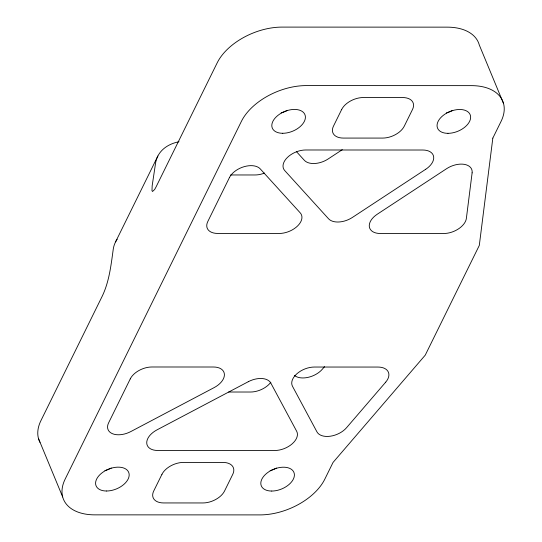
<?xml version="1.0" encoding="UTF-8"?>
<svg xmlns="http://www.w3.org/2000/svg" width="542" height="542" viewBox="0 0 542 542"><rect width="100%" height="100%" fill="white"/><g stroke="black" fill="none" stroke-linecap="round" stroke-linejoin="round"><path stroke-width="0.81" d="M115.588 241.861L157.885 156.008M324.529 366.67L322.321 369.231A17.635 10.637 -22.5 0 1 294.421 375.43M342.287 149.687L328.188 158.948A17.635 10.637 -22.5 0 1 304.333 160.29L296.366 151.53M178.995 141.692L177.349 142.092A52.913 34.783 26.2 0 0 155.554 163.264L152.166 185.798L151.977 190.696L152.505 191.495L154.633 189.51L156.089 186.868L217.186 62.858A52.913 31.917 -22.5 0 1 282.016 27.1L447.238 27.147A52.913 31.917 -22.5 0 1 479.311 45.047L503.538 103.536M230.574 174.964L255.058 174.971A17.635 10.637 -22.5 0 0 264.516 173.074M228.636 392.015L250.54 392.022A17.635 10.637 -22.5 0 0 270.837 382.246M38.462 438.464L62.689 496.953M452.739 110.351A17.635 10.637 -22.5 0 1 446.364 112.932M287.517 110.297A17.635 10.637 -22.5 0 1 281.135 112.878M111.279 468.017A17.635 10.637 -22.5 0 1 104.904 470.598M276.508 468.064A17.635 10.637 -22.5 0 1 270.126 470.652M117.153 239.259A52.913 34.783 26.2 0 0 113.264 249.117C111.035 265.194 109.254 281.772 102.045 296.569L40.948 420.578A52.913 31.917 -22.5 0 0 39.979 442.353M472.116 172.844L466.371 218.399A17.635 10.637 -22.5 0 1 443.762 233.507L380.186 233.487A17.635 10.637 -22.5 0 1 369.339 226.793A17.635 10.637 -22.5 0 1 377.266 214.225L446.588 168.697A17.635 10.637 -22.5 0 1 464.203 164.334A17.635 10.637 -22.5 0 1 472.116 172.844M492.827 138.115L479.297 245.445L425.246 355.146L333.039 462.448L324.814 479.142A52.913 31.917 -22.5 0 1 259.984 514.9L94.762 514.853A52.913 31.917 -22.5 0 1 65.175 479.06L241.407 121.347A52.913 31.917 -22.5 0 1 306.237 85.589L471.465 85.636A52.913 31.917 -22.5 0 1 501.052 121.422L492.827 138.115M130.256 378.905L108.61 422.855A17.635 10.637 -22.5 0 0 112.709 433.803A17.635 10.637 -22.5 0 0 130.852 431.547L214.117 387.618A17.635 10.637 -22.5 0 0 224.408 374.542A17.635 10.637 -22.5 0 0 213.487 367.009L151.868 366.988A17.635 10.637 -22.5 0 0 130.256 378.905M229.449 177.566L207.803 221.509A17.635 10.637 -22.5 0 0 217.66 233.439L279.279 233.46A17.635 10.637 -22.5 0 0 297.619 225.933A17.635 10.637 -22.5 0 0 300.221 212.857L260.248 168.887A17.635 10.637 -22.5 0 0 244.34 166.618A17.635 10.637 -22.5 0 0 229.449 177.566M161.943 474.325L153.718 491.018A17.635 10.637 -22.5 0 0 163.576 502.942L202.918 502.956A17.635 10.637 -22.5 0 0 224.53 491.038L232.755 474.345A17.635 10.637 -22.5 0 0 222.891 462.414L183.548 462.401A17.635 10.637 -22.5 0 0 161.943 474.325M341.697 109.45L333.472 126.144A17.635 10.637 -22.5 0 0 343.337 138.075L382.672 138.081A17.635 10.637 -22.5 0 0 404.285 126.164L412.509 109.47A17.635 10.637 -22.5 0 0 402.645 97.54L363.309 97.533A17.635 10.637 -22.5 0 0 341.697 109.45M385.687 382.178L346.548 427.719A17.635 10.637 -22.5 0 1 330.261 436.222A17.635 10.637 -22.5 0 1 316.941 431.852L292.497 386.29A17.635 10.637 -22.5 0 1 296.955 373.723A17.635 10.637 -22.5 0 1 314.387 367.036L377.97 367.056A17.635 10.637 -22.5 0 1 385.687 382.178M425.721 169.28L352.415 217.437A17.635 10.637 -22.5 0 1 328.554 218.778L284.746 170.588A17.635 10.637 -22.5 0 1 287.348 157.512A17.635 10.637 -22.5 0 1 305.688 149.985L422.801 150.019A17.635 10.637 -22.5 0 1 433.647 156.719A17.635 10.637 -22.5 0 1 425.721 169.28M248.283 381.71L157.017 429.86A17.635 10.637 -22.5 0 0 146.733 442.936A17.635 10.637 -22.5 0 0 157.647 450.47L274.767 450.504A17.635 10.637 -22.5 0 0 292.206 443.817A17.635 10.637 -22.5 0 0 296.664 431.249L270.81 383.072A17.635 10.637 -22.5 0 0 248.283 381.71M447.97 133.332A17.635 10.637 -22.5 0 0 470.409 115.453A17.635 10.637 -22.5 0 0 443.153 115.446A17.635 10.637 -22.5 0 0 447.97 133.332M282.741 133.285A17.635 10.637 -22.5 0 0 305.18 115.399A17.635 10.637 -22.5 0 0 277.924 115.392A17.635 10.637 -22.5 0 0 282.741 133.285M106.51 491.005A17.635 10.637 -22.5 0 0 128.949 473.119A17.635 10.637 -22.5 0 0 101.693 473.112A17.635 10.637 -22.5 0 0 106.51 491.005M271.732 491.052A17.635 10.637 -22.5 0 0 294.177 473.173A17.635 10.637 -22.5 0 0 266.921 473.159A17.635 10.637 -22.5 0 0 271.732 491.052"/></g></svg>
